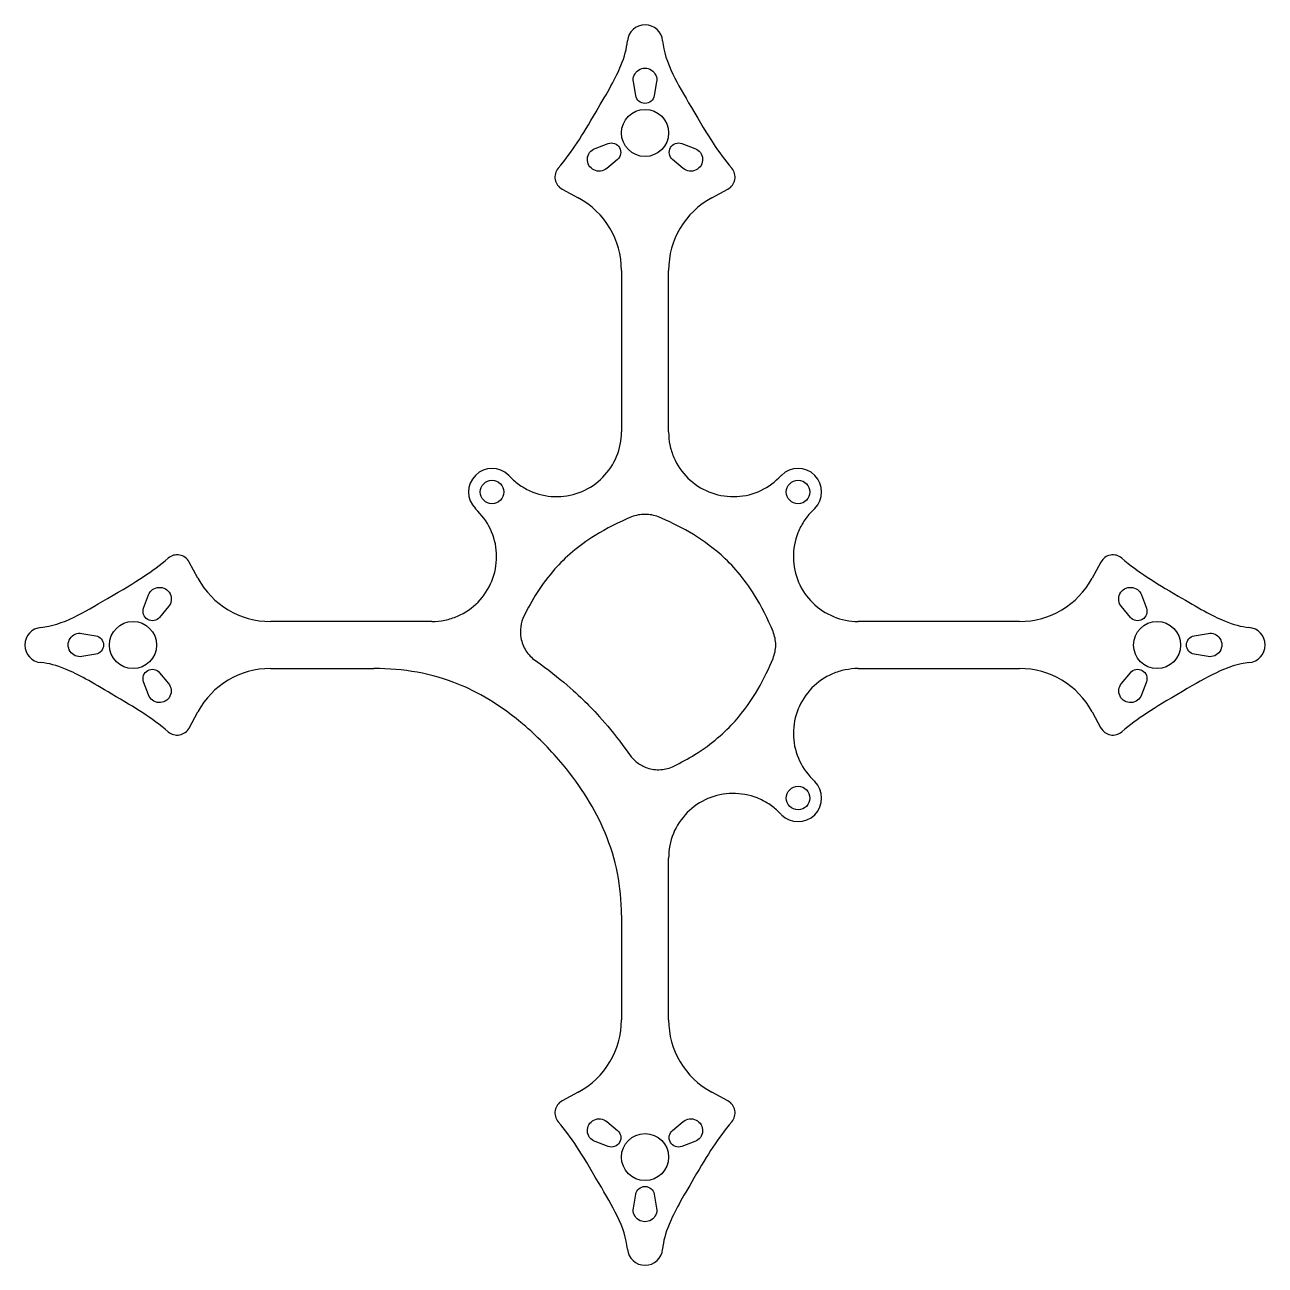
# Model space of a CAD drawing. Header units: millimetres. Extents: x -53 to 52, y -53 to 53.
import ezdxf

# ---------------------------------------------------------------- set-up
doc = ezdxf.new("R2010")
doc.units = ezdxf.units.MM
doc.layers.get('0').update_dxf_attribs({"linetype": 'CONTINUOUS'})

msp = doc.modelspace()

# ---------------------------------------------------------------- linework, layer by layer
for p, q in [((-7.26, 38.82), (-5.89, 38.08)), ((5.46, 38.08), (6.83, 38.82)), ((-2.21, 31.92), (-2.21, 18.2)), ((1.79, 18.2), (1.79, 31.92)), ((-38.2, 5.76), (-38.94, 7.14)), ((38.51, 7.14), (37.77, 5.76)), ((-18.32, 2.09), (-32.04, 2.09)), ((31.61, 2.09), (17.89, 2.09)), ((-32.04, -1.91), (-23.24, -1.91)), ((17.89, -1.91), (31.61, -1.91)), ((-38.94, -6.96), (-38.2, -5.58)), ((37.77, -5.58), (38.51, -6.96)), ((1.79, -31.74), (1.79, -18.02)), ((-2.21, -22.87), (-2.21, -31.74)), ((-5.89, -37.89), (-7.26, -38.64)), ((6.83, -38.64), (5.46, -37.89))]:
    msp.add_line(p, q)
for points in [[(0.57, 46.76, -0.845154), (-1, 46.76), (-1.2, 47.93, -1.183216), (0.77, 47.93)], [(-3.35, 42.69, -0.845154), (-2.56, 41.33), (-3.47, 40.57, -1.183216), (-4.46, 42.28)], [(2.13, 41.33, -0.845154), (2.92, 42.69), (4.03, 42.28, -1.183216), (3.04, 40.57)], [(-41.45, 2.44, -0.845154), (-42.81, 3.23), (-42.4, 4.34, -1.183216), (-40.69, 3.35)], [(42.38, 3.23, -0.845154), (41.02, 2.44), (40.26, 3.35, -1.183216), (41.97, 4.34)], [(-46.88, 0.88, -0.845154), (-46.88, -0.7), (-48.05, -0.89, -1.183216), (-48.05, 1.08)], [(46.45, -0.7, -0.845154), (46.45, 0.88), (47.62, 1.08, -1.183216), (47.62, -0.89)], [(-42.81, -3.04, -0.845154), (-41.45, -2.26), (-40.69, -3.17, -1.183216), (-42.4, -4.15)], [(41.02, -2.26, -0.845154), (42.38, -3.04), (41.97, -4.15, -1.183216), (40.26, -3.17)], [(-2.56, -41.14, -0.845154), (-3.35, -42.51), (-4.46, -42.1, -1.183216), (-3.47, -40.39)], [(2.92, -42.51, -0.845154), (2.13, -41.14), (3.04, -40.39, -1.183216), (4.03, -42.1)], [(-1, -46.57, -0.845154), (0.57, -46.57), (0.77, -47.74, -1.183216), (-1.2, -47.74)]]:
    msp.add_lwpolyline(points, format="xyb", close=True)
for centre, radius in [((-0.21, 43.59), 2), ((-13.21, 13.09), 1), ((12.79, 13.09), 1), ((-43.71, 0.09), 2), ((43.29, 0.09), 2), ((12.79, -12.91), 1), ((-0.21, -43.41), 2)]:
    msp.add_circle(centre, radius)
for centre, radius, start, end in [((-0.21, 51.28), 1.5, 4.8282, 175.1718), ((-6.71, 39.84), 1.16, 139.5625, 241.5959), ((6.28, 39.84), 1.16, -61.5959, 40.4375), ((-9.21, 31.92), 7, 0, 61.5959), ((8.79, 31.92), 7, 118.4041, 180), ((-13.21, 13.09), 2, 45, 225), ((12.79, 13.09), 2, -45, 135), ((-39.96, 6.59), 1.16, 28.4041, 130.4375), ((39.54, 6.59), 1.16, 49.5625, 151.5959), ((-32.04, 9.09), 7, 208.4041, 270), ((31.61, 9.09), 7, 270, 331.5959), ((-51.4, 0.09), 1.5, 94.8282, 265.1718), ((50.97, 0.09), 1.5, -85.1718, 85.1718), ((-32.04, -8.91), 7, 90, 151.5959), ((31.61, -8.91), 7, 28.4041, 90), ((-39.96, -6.4), 1.16, 229.5625, 331.5959), ((39.54, -6.4), 1.16, 208.4041, 310.4375), ((12.79, -12.91), 2, -135, 45), ((-9.21, -31.74), 7, 298.4041, 360), ((8.79, -31.74), 7, 180, 241.5959), ((-6.71, -39.66), 1.16, 118.4041, 220.4375), ((6.28, -39.66), 1.16, -40.4375, 61.5959), ((-0.21, -51.1), 1.5, 184.8282, 355.1718)]:
    msp.add_arc(centre, radius, start, end)
for points, knots in [([(-7.59, 40.59), (-6.34, 42.06), (-5.61, 43.29), (-3.37, 47.09), (-2.7, 48.24), (-1.95, 50.07), (-1.76, 50.75), (-1.71, 51.41)], [-0.8296173, -0.8296173, -0.8296173, -0.8296173, -0.4805681, -0.4805681, -0.1970905, -0.1970905, 0, 0, 0, 0]), ([(1.28, 51.41), (1.36, 50.51), (1.66, 49.61), (2.57, 47.74), (3.08, 46.86), (5.24, 43.18), (5.97, 41.99), (7.16, 40.59)], [-1.082098, -1.082098, -1.082098, -1.082098, -0.787705, -0.787705, -0.550002, -0.550002, 0, 0, 0, 0]), ([(-11.59, 14.3), (-11.33, 14.04), (-11.04, 13.8), (-10.41, 13.39), (-10.08, 13.22), (-9.07, 12.82), (-8.36, 12.69), (-6.93, 12.71), (-6.22, 12.86), (-4.9, 13.42), (-4.3, 13.83), (-3.3, 14.85), (-2.9, 15.45), (-2.35, 16.77), (-2.21, 17.48), (-2.21, 18.2)], [-1.297941, -1.297941, -1.297941, -1.297941, -1.186107, -1.186107, -1.074272, -1.074272, -0.859418, -0.859418, -0.644563, -0.644563, -0.429709, -0.429709, -0.214854, -0.214854, 0, 0, 0, 0]), ([(1.79, 18.2), (1.79, 17.83), (1.82, 17.45), (1.97, 16.72), (2.09, 16.37), (2.52, 15.37), (2.92, 14.77), (3.95, 13.77), (4.55, 13.37), (5.88, 12.83), (6.59, 12.7), (8.02, 12.7), (8.73, 12.84), (10.05, 13.39), (10.66, 13.79), (11.16, 14.3)], [-1.297941, -1.297941, -1.297941, -1.297941, -1.186107, -1.186107, -1.074272, -1.074272, -0.859418, -0.859418, -0.644563, -0.644563, -0.429709, -0.429709, -0.214854, -0.214854, 0, 0, 0, 0]), ([(-18.32, 2.09), (-17.95, 2.09), (-17.58, 2.13), (-16.85, 2.28), (-16.49, 2.39), (-15.49, 2.82), (-14.89, 3.23), (-13.89, 4.25), (-13.5, 4.86), (-12.96, 6.19), (-12.82, 6.9), (-12.82, 8.33), (-12.97, 9.04), (-13.52, 10.36), (-13.92, 10.96), (-14.42, 11.47)], [-1.297941, -1.297941, -1.297941, -1.297941, -1.186107, -1.186107, -1.074272, -1.074272, -0.859418, -0.859418, -0.644563, -0.644563, -0.429709, -0.429709, -0.214854, -0.214854, 0, 0, 0, 0]), ([(-1.36, 10.97), (-2.43, 10.52), (-3.48, 10), (-5.92, 8.48), (-7, 7.52), (-9.01, 5.26), (-9.86, 3.86), (-10.5, 2.55)], [-1.0373343, -1.0373343, -1.0373343, -1.0373343, -0.8588401, -0.8588401, -0.5920825, -0.5920825, -0.2367615, -0.2367615, -0.2367615, -0.2367615]), ([(0.93, 10.97), (0.56, 11.12), (0.17, 11.19), (-0.61, 11.19), (-1, 11.12), (-1.36, 10.97)], [-0.2355158, -0.2355158, -0.2355158, -0.2355158, -0.1171933, -0.1171933, 0, 0, 0, 0]), ([(10.66, 1.24), (10.22, 2.31), (9.7, 3.35), (8.18, 5.79), (7.21, 6.88), (4.51, 9.29), (2.58, 10.28), (0.93, 10.97)], [-1.0373343, -1.0373343, -1.0373343, -1.0373343, -0.8588401, -0.8588401, -0.5920825, -0.5920825, -0.1151201, -0.1151201, -0.1151201, -0.1151201]), ([(13.99, 11.47), (13.73, 11.21), (13.49, 10.92), (13.09, 10.29), (12.91, 9.96), (12.51, 8.95), (12.38, 8.24), (12.4, 6.8), (12.55, 6.1), (13.11, 4.78), (13.52, 4.18), (14.54, 3.17), (15.14, 2.78), (16.47, 2.23), (17.18, 2.09), (17.89, 2.09)], [-1.297941, -1.297941, -1.297941, -1.297941, -1.186107, -1.186107, -1.074272, -1.074272, -0.859418, -0.859418, -0.644563, -0.644563, -0.429709, -0.429709, -0.214854, -0.214854, 0, 0, 0, 0]), ([(-51.53, 1.59), (-50.64, 1.66), (-49.73, 1.97), (-47.87, 2.87), (-46.98, 3.39), (-43.3, 5.55), (-42.11, 6.28), (-40.72, 7.47)], [-1.082098, -1.082098, -1.082098, -1.082098, -0.787705, -0.787705, -0.550002, -0.550002, 0, 0, 0, 0]), ([(40.29, 7.47), (41.75, 6.22), (42.98, 5.49), (46.79, 3.25), (47.94, 2.58), (49.77, 1.82), (50.44, 1.64), (51.1, 1.59)], [-0.8296173, -0.8296173, -0.8296173, -0.8296173, -0.4805681, -0.4805681, -0.1970905, -0.1970905, 0, 0, 0, 0]), ([(-10.5, 2.55), (-10.64, 2.26), (-10.73, 1.96), (-10.82, 1.33), (-10.81, 1.01), (-10.69, 0.31), (-10.54, -0.06), (-10.12, -0.72), (-9.85, -1), (-9.53, -1.22)], [-0.4249775, -0.4249775, -0.4249775, -0.4249775, -0.3296821, -0.3296821, -0.2343867, -0.2343867, -0.1171933, -0.1171933, 0, 0, 0, 0]), ([(10.66, -1.05), (10.81, -0.69), (10.89, -0.3), (10.89, 0.49), (10.81, 0.87), (10.66, 1.24)], [-0.2355158, -0.2355158, -0.2355158, -0.2355158, -0.1171933, -0.1171933, 0, 0, 0, 0]), ([(2.24, -10.19), (2.85, -9.89), (3.45, -9.57), (5.49, -8.3), (6.57, -7.33), (8.98, -4.64), (9.98, -2.71), (10.66, -1.05)], [-0.9636706, -0.9636706, -0.9636706, -0.9636706, -0.8588401, -0.8588401, -0.5920825, -0.5920825, -0.1151201, -0.1151201, -0.1151201, -0.1151201]), ([(-40.72, -7.29), (-42.18, -6.04), (-43.41, -5.31), (-47.22, -3.07), (-48.37, -2.39), (-50.2, -1.64), (-50.87, -1.46), (-51.53, -1.4)], [-0.8296173, -0.8296173, -0.8296173, -0.8296173, -0.4805681, -0.4805681, -0.1970905, -0.1970905, 0, 0, 0, 0]), ([(-10.35, -6.83), (-12.58, -4.9), (-14.55, -3.86), (-18.35, -2.3), (-20.73, -1.91), (-23.24, -1.91)], [-1.227485, -1.227485, -1.227485, -1.227485, -0.751683, -0.751683, 0, 0, 0, 0]), ([(-9.53, -1.22), (-7.37, -2.74), (-5.96, -4.07), (-4.37, -5.65), (-3.05, -7.06), (-1.53, -9.22)], [-2.080227, -2.080227, -2.080227, -2.080227, -1.168359, -1.168359, -0.256492, -0.256492, -0.256492, -0.256492]), ([(17.89, -1.91), (17.52, -1.91), (17.15, -1.95), (16.42, -2.1), (16.06, -2.21), (15.06, -2.64), (14.46, -3.05), (13.46, -4.07), (13.07, -4.68), (12.53, -6), (12.39, -6.71), (12.39, -8.15), (12.54, -8.85), (13.09, -10.18), (13.49, -10.78), (13.99, -11.29)], [-1.297941, -1.297941, -1.297941, -1.297941, -1.186107, -1.186107, -1.074272, -1.074272, -0.859418, -0.859418, -0.644563, -0.644563, -0.429709, -0.429709, -0.214854, -0.214854, 0, 0, 0, 0]), ([(51.1, -1.4), (50.21, -1.48), (49.3, -1.79), (47.44, -2.69), (46.55, -3.2), (42.87, -5.37), (41.68, -6.1), (40.29, -7.29)], [-1.082098, -1.082098, -1.082098, -1.082098, -0.787705, -0.787705, -0.550002, -0.550002, 0, 0, 0, 0]), ([(-7.18, -10.08), (-7.67, -9.5), (-8.18, -8.93), (-9.23, -7.85), (-9.78, -7.33), (-10.35, -6.83)], [-0.4532938, -0.4532938, -0.4532938, -0.4532938, -0.2260086, -0.2260086, 0, 0, 0, 0]), ([(-1.53, -9.22), (-1.35, -9.48), (-1.13, -9.71), (-0.62, -10.09), (-0.33, -10.24), (0.34, -10.47), (0.73, -10.52), (1.51, -10.47), (1.89, -10.37), (2.24, -10.19)], [-0.4249775, -0.4249775, -0.4249775, -0.4249775, -0.3296821, -0.3296821, -0.2343867, -0.2343867, -0.1171933, -0.1171933, 0, 0, 0, 0]), ([(-2.21, -22.87), (-2.21, -20.42), (-2.66, -18.12), (-4.45, -13.84), (-5.65, -11.93), (-7.18, -10.08)], [-1.524934, -1.524934, -1.524934, -1.524934, -0.720191, -0.720191, 0, 0, 0, 0]), ([(11.16, -14.12), (10.9, -13.85), (10.61, -13.62), (9.98, -13.21), (9.65, -13.04), (8.64, -12.64), (7.93, -12.51), (6.5, -12.53), (5.79, -12.67), (4.47, -13.24), (3.87, -13.64), (2.87, -14.66), (2.47, -15.26), (1.92, -16.59), (1.79, -17.3), (1.79, -18.02)], [-1.297941, -1.297941, -1.297941, -1.297941, -1.186107, -1.186107, -1.074272, -1.074272, -0.859418, -0.859418, -0.644563, -0.644563, -0.429709, -0.429709, -0.214854, -0.214854, 0, 0, 0, 0]), ([(-1.71, -51.22), (-1.78, -50.33), (-2.09, -49.42), (-3, -47.56), (-3.51, -46.68), (-5.67, -43), (-6.4, -41.81), (-7.59, -40.41)], [-1.082098, -1.082098, -1.082098, -1.082098, -0.787705, -0.787705, -0.550002, -0.550002, 0, 0, 0, 0]), ([(7.16, -40.41), (5.91, -41.88), (5.18, -43.1), (2.94, -46.91), (2.27, -48.06), (1.52, -49.89), (1.34, -50.57), (1.28, -51.22)], [-0.8296173, -0.8296173, -0.8296173, -0.8296173, -0.4805681, -0.4805681, -0.1970905, -0.1970905, 0, 0, 0, 0])]:
    msp.add_open_spline(points, degree=3, knots=knots)
for points in [[(-11.8, 14.51), (-11.73, 14.44), (-11.66, 14.37), (-11.59, 14.3)], [(11.16, 14.3), (11.23, 14.37), (11.3, 14.44), (11.37, 14.51)], [(-14.42, 11.47), (-14.49, 11.54), (-14.56, 11.61), (-14.63, 11.68)], [(14.2, 11.68), (14.13, 11.61), (14.06, 11.54), (13.99, 11.47)], [(13.99, -11.29), (14.06, -11.35), (14.13, -11.42), (14.2, -11.49)], [(11.37, -14.32), (11.3, -14.25), (11.23, -14.18), (11.16, -14.12)]]:
    msp.add_open_spline(points, degree=3)

doc.saveas('drawing.dxf')
